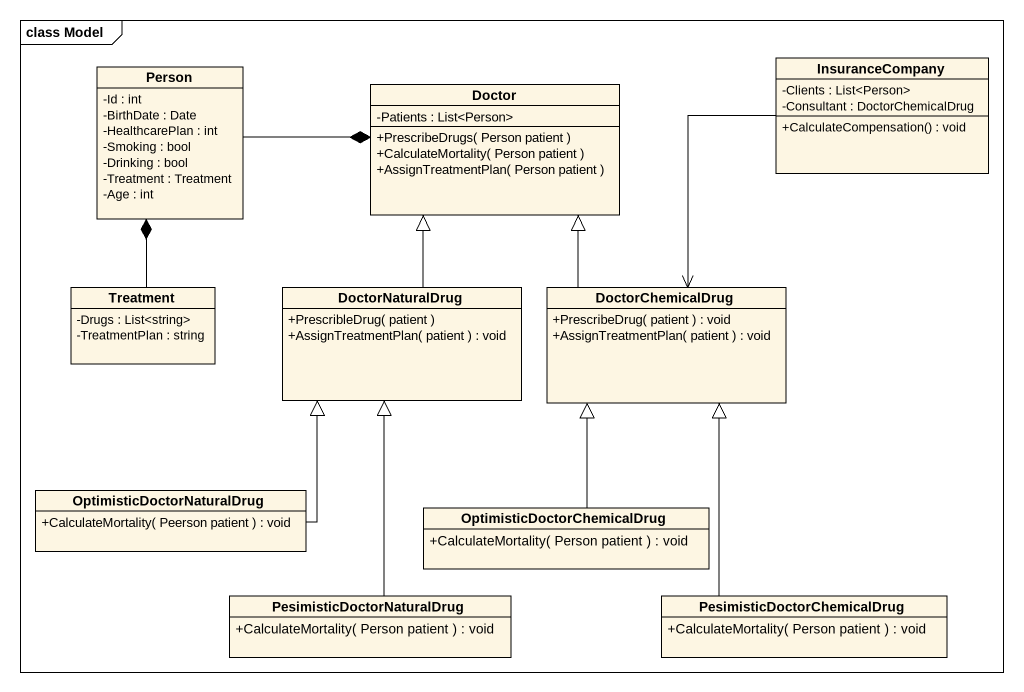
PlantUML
@startuml
mainframe class Model
hide circle
hide empty members
skinparam classAttributeIconSize 0
class "Person" as Person_ {
  -Id : int
  -BirthDate : Date
  -HealthcarePlan : int
  -Smoking : bool
  -Drinking : bool
  -Treatment : Treatment
  -Age : int
}
class Doctor {
  -Patients : List<Person>
  +PrescribeDrugs( Person patient )
  +CalculateMortality( Person patient )
  +AssignTreatmentPlan( Person patient )
}
class InsuranceCompany {
  -Clients : List<Person>
  -Consultant : DoctorChemicalDrug
  +CalculateCompensation() : void
}
class Treatment {
  -Drugs : List<string>
  -TreatmentPlan : string
}
class DoctorNaturalDrug {
  +PrescribleDrug( patient )
  +AssignTreatmentPlan( patient ) : void
}
class DoctorChemicalDrug {
  +PrescribeDrug( patient ) : void
  +AssignTreatmentPlan( patient ) : void
}
class OptimisticDoctorNaturalDrug {
  +CalculateMortality( Peerson patient ) : void
}
class OptimisticDoctorChemicalDrug {
  +CalculateMortality( Person patient ) : void
}
class PesimisticDoctorNaturalDrug {
  +CalculateMortality( Person patient ) : void
}
class PesimisticDoctorChemicalDrug {
  +CalculateMortality( Person patient ) : void
}
Person_ *-- Treatment
Doctor *-left- Person_
InsuranceCompany --> DoctorChemicalDrug
DoctorNaturalDrug -up-|> Doctor
DoctorChemicalDrug -up-|> Doctor
OptimisticDoctorNaturalDrug -up-|> DoctorNaturalDrug
OptimisticDoctorChemicalDrug -up-|> DoctorChemicalDrug
PesimisticDoctorNaturalDrug -up-|> DoctorNaturalDrug
PesimisticDoctorChemicalDrug -up-|> DoctorChemicalDrug
@enduml
